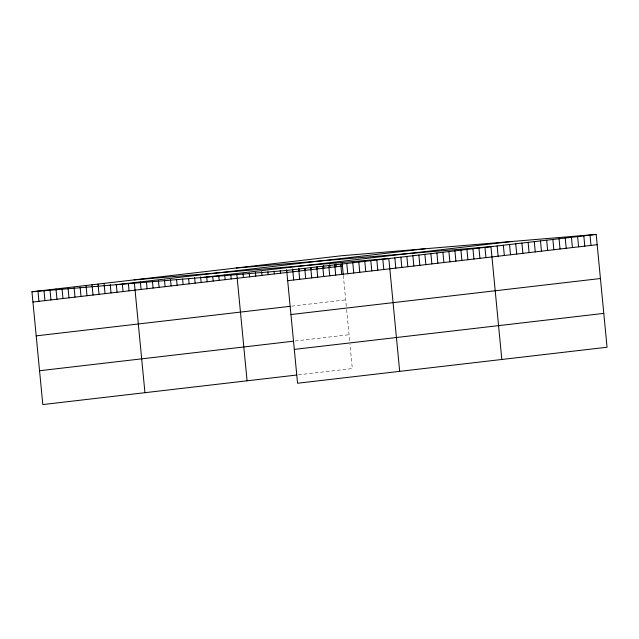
<?xml version="1.0" encoding="UTF-8"?>
<svg xmlns="http://www.w3.org/2000/svg" width="639" height="639" viewBox="0 0 639 639"><rect width="100%" height="100%" fill="white"/><g stroke="black" fill="none" stroke-linecap="round" stroke-linejoin="round"><path stroke-width="0.48" stroke-dasharray="3.19 2.4" d="M291.751 306.137L345.691 299.859M295.106 341.002L349.046 334.724M298.365 374.837L352.305 368.567L349.948 344.125M343.335 275.417L346.346 306.64M346.626 309.548L349.773 342.248"/><path stroke-width="0.96" d="M296.6 375.045L42.813 404.567L31.95 291.767L341.442 255.76L596.187 234.433L607.05 347.233L297.558 383.24L286.695 270.433L596.187 234.433M116.018 284.73L425.51 248.723M202.627 277.478L512.127 241.47M32.94 302.023L342.432 266.016M287.686 280.689L597.177 244.689M36.199 335.866L289.978 306.337M290.937 314.532L600.436 278.524M39.554 370.732L293.341 341.202M294.299 349.397L603.791 313.39M236.214 268.005L490.96 246.67L501.823 359.477M134.086 279.882L388.824 258.555L399.687 371.355M31.95 291.767L286.695 270.433M589.997 235.152L590.987 245.408M583.806 235.871L584.797 246.127M577.616 236.59L578.607 246.846M571.426 237.309L572.416 247.565M565.235 238.027L566.226 248.283M559.045 238.754L560.036 249.01M552.863 239.473L553.845 249.729M546.672 240.192L547.655 250.448M540.482 240.911L541.465 251.167M534.292 241.63L535.274 251.886M528.102 242.349L529.084 252.605M521.911 243.076L522.894 253.332M515.721 243.794L516.711 254.05M509.531 244.513L510.521 254.769M503.34 245.232L504.331 255.488M497.15 245.951L498.14 256.207M484.953 247.373L485.944 257.629M478.946 248.068L479.929 258.324M472.94 248.771L473.922 259.027M466.925 249.466L467.916 259.722M460.919 250.168L461.909 260.424M454.912 250.863L455.903 261.119M448.905 251.566L449.896 261.822M442.899 252.261L443.889 262.517M436.892 252.964L437.875 263.22M430.886 253.659L431.868 263.915M424.871 254.362L425.862 264.618M418.864 255.057L419.855 265.313M412.858 255.76L413.848 266.016M406.851 256.455L407.842 266.711M400.845 257.158L401.827 267.414M394.838 257.852L395.821 268.108M382.817 259.25L383.807 269.506M376.81 259.953L377.801 270.209M370.804 260.648L371.794 270.904M364.797 261.351L365.788 271.607M358.791 262.046L359.773 272.302M352.784 262.749L353.766 273.005M346.769 263.444L347.76 273.7M342.161 263.22L343.247 274.482M340.763 264.147L341.753 274.403M335.97 263.939L336.242 266.743M334.756 264.842L335.747 275.097M329.78 264.666L330.051 267.461M328.75 265.544L329.74 275.8M323.59 265.385L323.861 268.18M322.743 266.239L323.725 276.495M317.495 267.038L317.671 268.899M316.736 266.942L317.719 277.198M311.305 267.757L311.481 269.618M310.73 267.637L311.712 277.893M305.115 268.476L305.29 270.337M304.715 268.34L305.706 278.596M298.836 268.26L299.1 271.056M298.709 269.035L299.699 279.291M292.646 268.979L293.692 279.994M286.456 269.706L286.719 272.502M280.265 270.425L280.529 273.22M274.075 271.144L274.347 273.939M267.885 271.863L268.156 274.658M261.607 271.647L261.966 275.377M255.416 272.374L255.776 276.104M249.226 273.093L249.585 276.823M243.036 273.812L243.395 277.542M236.845 274.53L247.077 380.804M230.839 275.233L231.198 278.955M224.736 274.994L225.192 279.658M218.73 275.697L219.177 280.353M212.723 276.391L213.17 281.056M206.716 277.094L207.164 281.751M200.614 276.863L201.157 282.454M194.607 277.558L195.151 283.149M188.601 278.261L189.144 283.852M182.594 278.955L183.129 284.547M176.588 279.658L177.123 285.25M170.485 279.419L171.116 285.945M164.479 280.122L165.11 286.647M158.472 280.817L159.103 287.342M152.465 281.519L153.096 288.045M146.459 282.214L147.09 288.74M140.356 281.983L141.075 289.443M134.35 282.686L144.941 392.689M128.343 283.381L129.062 290.841M122.337 284.083L123.055 291.536M116.33 284.778L117.049 292.239M110.227 284.547L111.042 292.934M104.045 283.381L105.028 293.636M98.039 284.075L99.021 294.331M92.032 284.778L93.014 295.034M86.017 285.473L87.008 295.729M80.099 287.111L81.001 296.432M74.092 287.806L74.995 297.127M68.085 288.508L68.988 297.83M62.079 289.203L62.973 298.525M55.984 288.972L56.967 299.228M49.97 289.667L50.96 299.923M43.963 290.37L44.954 300.626M37.957 291.064L38.947 301.32"/></g></svg>
